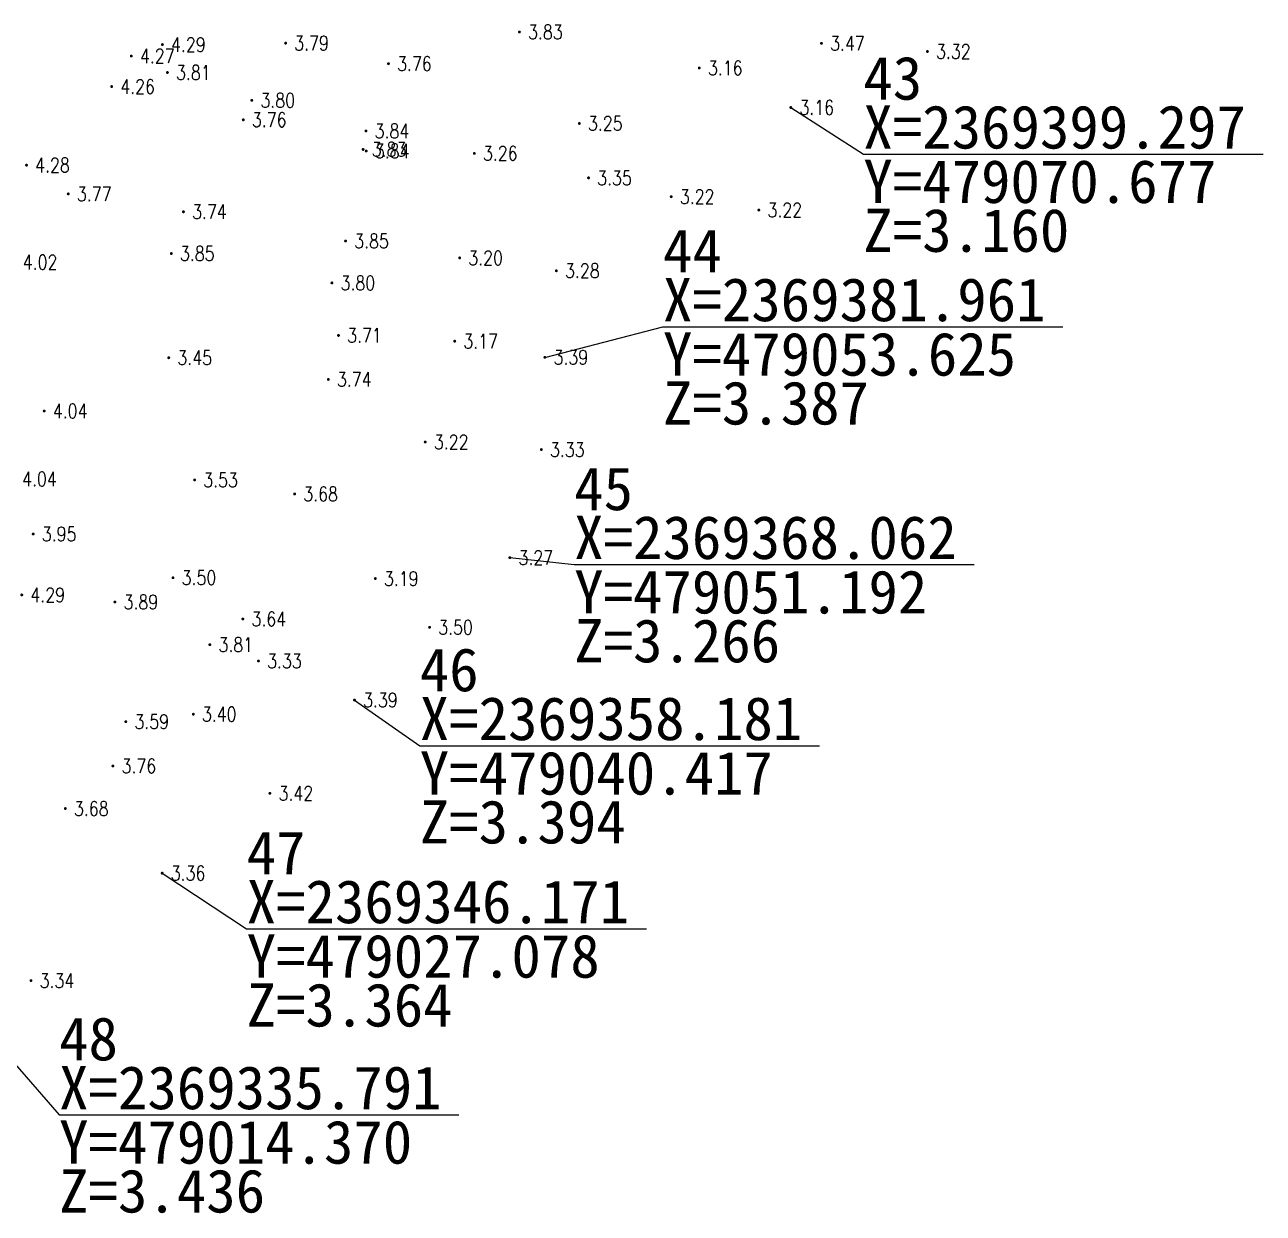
# Model space of a CAD drawing. Extents: x 478634 to 479141, y 2369294 to 2369803.
# Drawn here: x 479017.6 to 479103.4, y 2369322.6 to 2369405 of the extents above; entities that cross this region are included whole.
import ezdxf
from ezdxf.enums import TextEntityAlignment as Align

# ---------------------------------------------------------------- set-up
doc = ezdxf.new("R2010")
doc.units = 0
doc.header["$LTSCALE"] = 0.5
doc.layers.get('0').update_dxf_attribs({"linetype": 'CONTINUOUS'})
doc.layers.add('GCD', color=1, linetype='CONTINUOUS')
doc.styles.add('HZ', font='rs.shx', dxfattribs={"width": 0.8, "bigfont": 'hztxt.shx'})
doc.styles.add('宋体', font='')
doc.styles.get('宋体').set_extended_font_data('SimSun')

# ---------------------------------------------------------------- blocks, each defined once
blk = doc.blocks.new('GC200')
at = {"linetype": 'Continuous', "const_width": 0.2, "flags": 128}
blk.add_lwpolyline([(-0.1, 0, 1), (0.1, 0, 1)], format="xyb", close=True, dxfattribs=at)

msp = doc.modelspace()

# ---------------------------------------------------------------- linework, layer by layer
at = {"linetype": 'Continuous'}
for p, q in [((479070.677, 2369399.297, 3.16), (479075.71, 2369396.058)), ((479075.71, 2369396.058), (479103.443, 2369396.058)), ((479053.625, 2369381.961, 3.387), (479061.814, 2369384.08)), ((479061.814, 2369384.08), (479089.547, 2369384.08)), ((479051.192, 2369368.062, 3.266), (479055.655, 2369367.578)), ((479055.655, 2369367.578), (479083.388, 2369367.578)), ((479040.417, 2369358.181, 3.394), (479044.946, 2369355.011)), ((479044.946, 2369355.011), (479072.679, 2369355.011)), ((479027.078, 2369346.171, 3.364), (479032.939, 2369342.31)), ((479032.939, 2369342.31), (479060.673, 2369342.31)), ((479014.37, 2369335.791, 3.436), (479019.932, 2369329.404)), ((479019.932, 2369329.404), (479047.665, 2369329.404))]:
    msp.add_line(p, q, dxfattribs=at)

# ---------------------------------------------------------------- block references
at = {"layer": 'GCD', "linetype": 'Continuous'}
ref = msp.add_blockref('GC200', (479051.856, 2369404.537, 3.833), dxfattribs=dict(at, xscale=0.5, yscale=0.5, zscale=0.5))
ref.add_attrib('height', '3.83', dxfattribs={"linetype": 'Continuous', "height": 1, "style": 'HZ', "width": 0.8}).set_placement((479052.456, 2369404.537, 3.833), align=Align.MIDDLE_LEFT)
ref = msp.add_blockref('GC200', (479027.097, 2369403.663, 4.29), dxfattribs=dict(at, xscale=0.5, yscale=0.5, zscale=0.5))
ref.add_attrib('height', '4.29', dxfattribs={"linetype": 'Continuous', "height": 1, "style": 'HZ', "width": 0.8}).set_placement((479027.697, 2369403.663, 4.29), align=Align.MIDDLE_LEFT)
ref = msp.add_blockref('GC200', (479035.641, 2369403.761, 3.794), dxfattribs=dict(at, xscale=0.5, yscale=0.5, zscale=0.5))
ref.add_attrib('height', '3.79', dxfattribs={"linetype": 'Continuous', "height": 1, "style": 'HZ', "width": 0.8}).set_placement((479036.241, 2369403.761, 3.794), align=Align.MIDDLE_LEFT)
ref = msp.add_blockref('GC200', (479072.804, 2369403.748, 3.471), dxfattribs=dict(at, xscale=0.5, yscale=0.5, zscale=0.5))
ref.add_attrib('height', '3.47', dxfattribs={"linetype": 'Continuous', "height": 1, "style": 'HZ', "width": 0.8}).set_placement((479073.404, 2369403.748, 3.471), align=Align.MIDDLE_LEFT)
ref = msp.add_blockref('GC200', (479080.154, 2369403.182, 3.324), dxfattribs=dict(at, xscale=0.5, yscale=0.5, zscale=0.5))
ref.add_attrib('height', '3.32', dxfattribs={"linetype": 'Continuous', "height": 1, "style": 'HZ', "width": 0.8}).set_placement((479080.754, 2369403.182, 3.324), align=Align.MIDDLE_LEFT)
ref = msp.add_blockref('GC200', (479024.941, 2369402.868, 4.274), dxfattribs=dict(at, xscale=0.5, yscale=0.5, zscale=0.5))
ref.add_attrib('height', '4.27', dxfattribs={"linetype": 'Continuous', "height": 1, "style": 'HZ', "width": 0.8}).set_placement((479025.541, 2369402.868, 4.274), align=Align.MIDDLE_LEFT)
ref = msp.add_blockref('GC200', (479042.774, 2369402.333, 3.757), dxfattribs=dict(at, xscale=0.5, yscale=0.5, zscale=0.5))
ref.add_attrib('height', '3.76', dxfattribs={"linetype": 'Continuous', "height": 1, "style": 'HZ', "width": 0.8}).set_placement((479043.374, 2369402.333, 3.757), align=Align.MIDDLE_LEFT)
ref = msp.add_blockref('GC200', (479027.445, 2369401.723, 3.806), dxfattribs=dict(at, xscale=0.5, yscale=0.5, zscale=0.5))
ref.add_attrib('height', '3.81', dxfattribs={"linetype": 'Continuous', "height": 1, "style": 'HZ', "width": 0.8}).set_placement((479028.045, 2369401.723, 3.806), align=Align.MIDDLE_LEFT)
ref = msp.add_blockref('GC200', (479064.333, 2369402.038, 3.163), dxfattribs=dict(at, xscale=0.5, yscale=0.5, zscale=0.5))
ref.add_attrib('height', '3.16', dxfattribs={"linetype": 'Continuous', "height": 1, "style": 'HZ', "width": 0.8}).set_placement((479064.933, 2369402.038, 3.163), align=Align.MIDDLE_LEFT)
ref = msp.add_blockref('GC200', (479023.578, 2369400.749, 4.263), dxfattribs=dict(at, xscale=0.5, yscale=0.5, zscale=0.5))
ref.add_attrib('height', '4.26', dxfattribs={"linetype": 'Continuous', "height": 1, "style": 'HZ', "width": 0.8}).set_placement((479024.178, 2369400.749, 4.263), align=Align.MIDDLE_LEFT)
ref = msp.add_blockref('GC200', (479033.296, 2369399.797, 3.801), dxfattribs=dict(at, xscale=0.5, yscale=0.5, zscale=0.5))
ref.add_attrib('height', '3.80', dxfattribs={"linetype": 'Continuous', "height": 1, "style": 'HZ', "width": 0.8}).set_placement((479033.896, 2369399.797, 3.801), align=Align.MIDDLE_LEFT)
ref = msp.add_blockref('GC200', (479070.677, 2369399.297, 3.16), dxfattribs=dict(at, xscale=0.5, yscale=0.5, zscale=0.5))
ref.add_attrib('height', '3.16', dxfattribs={"linetype": 'Continuous', "height": 1, "style": 'HZ', "width": 0.8}).set_placement((479071.277, 2369399.297, 3.16), align=Align.MIDDLE_LEFT)
ref = msp.add_blockref('GC200', (479032.703, 2369398.442, 3.756), dxfattribs=dict(at, xscale=0.5, yscale=0.5, zscale=0.5))
ref.add_attrib('height', '3.76', dxfattribs={"linetype": 'Continuous', "height": 1, "style": 'HZ', "width": 0.8}).set_placement((479033.303, 2369398.442, 3.756), align=Align.MIDDLE_LEFT)
ref = msp.add_blockref('GC200', (479056.014, 2369398.189, 3.245), dxfattribs=dict(at, xscale=0.5, yscale=0.5, zscale=0.5))
ref.add_attrib('height', '3.25', dxfattribs={"linetype": 'Continuous', "height": 1, "style": 'HZ', "width": 0.8}).set_placement((479056.614, 2369398.189, 3.245), align=Align.MIDDLE_LEFT)
ref = msp.add_blockref('GC200', (479041.214, 2369397.669, 3.84), dxfattribs=dict(at, xscale=0.5, yscale=0.5, zscale=0.5))
ref.add_attrib('height', '3.84', dxfattribs={"linetype": 'Continuous', "height": 1, "style": 'HZ', "width": 0.8}).set_placement((479041.814, 2369397.669, 3.84), align=Align.MIDDLE_LEFT)
ref = msp.add_blockref('GC200', (479041.015, 2369396.385, 3.829), dxfattribs=dict(at, xscale=0.5, yscale=0.5, zscale=0.5))
ref.add_attrib('height', '3.83', dxfattribs={"linetype": 'Continuous', "height": 1, "style": 'HZ', "width": 0.8}).set_placement((479041.615, 2369396.385, 3.829), align=Align.MIDDLE_LEFT)
ref = msp.add_blockref('GC200', (479041.235, 2369396.275, 3.842), dxfattribs=dict(at, xscale=0.5, yscale=0.5, zscale=0.5))
ref.add_attrib('height', '3.84', dxfattribs={"linetype": 'Continuous', "height": 1, "style": 'HZ', "width": 0.8}).set_placement((479041.835, 2369396.275, 3.842), align=Align.MIDDLE_LEFT)
ref = msp.add_blockref('GC200', (479017.673, 2369395.297, 4.284), dxfattribs=dict(at, xscale=0.5, yscale=0.5, zscale=0.5))
ref.add_attrib('height', '4.28', dxfattribs={"linetype": 'Continuous', "height": 1, "style": 'HZ', "width": 0.8}).set_placement((479018.273, 2369395.297, 4.284), align=Align.MIDDLE_LEFT)
ref = msp.add_blockref('GC200', (479048.73, 2369396.115, 3.264), dxfattribs=dict(at, xscale=0.5, yscale=0.5, zscale=0.5))
ref.add_attrib('height', '3.26', dxfattribs={"linetype": 'Continuous', "height": 1, "style": 'HZ', "width": 0.8}).set_placement((479049.33, 2369396.115, 3.264), align=Align.MIDDLE_LEFT)
ref = msp.add_blockref('GC200', (479056.65, 2369394.412, 3.353), dxfattribs=dict(at, xscale=0.5, yscale=0.5, zscale=0.5))
ref.add_attrib('height', '3.35', dxfattribs={"linetype": 'Continuous', "height": 1, "style": 'HZ', "width": 0.8}).set_placement((479057.25, 2369394.412, 3.353), align=Align.MIDDLE_LEFT)
ref = msp.add_blockref('GC200', (479020.566, 2369393.301, 3.772), dxfattribs=dict(at, xscale=0.5, yscale=0.5, zscale=0.5))
ref.add_attrib('height', '3.77', dxfattribs={"linetype": 'Continuous', "height": 1, "style": 'HZ', "width": 0.8}).set_placement((479021.166, 2369393.301, 3.772), align=Align.MIDDLE_LEFT)
ref = msp.add_blockref('GC200', (479062.384, 2369393.105, 3.224), dxfattribs=dict(at, xscale=0.5, yscale=0.5, zscale=0.5))
ref.add_attrib('height', '3.22', dxfattribs={"linetype": 'Continuous', "height": 1, "style": 'HZ', "width": 0.8}).set_placement((479062.984, 2369393.105, 3.224), align=Align.MIDDLE_LEFT)
ref = msp.add_blockref('GC200', (479028.556, 2369392.06, 3.742), dxfattribs=dict(at, xscale=0.5, yscale=0.5, zscale=0.5))
ref.add_attrib('height', '3.74', dxfattribs={"linetype": 'Continuous', "height": 1, "style": 'HZ', "width": 0.8}).set_placement((479029.156, 2369392.06, 3.742), align=Align.MIDDLE_LEFT)
ref = msp.add_blockref('GC200', (479068.461, 2369392.178, 3.223), dxfattribs=dict(at, xscale=0.5, yscale=0.5, zscale=0.5))
ref.add_attrib('height', '3.22', dxfattribs={"linetype": 'Continuous', "height": 1, "style": 'HZ', "width": 0.8}).set_placement((479069.061, 2369392.178, 3.223), align=Align.MIDDLE_LEFT)
ref = msp.add_blockref('GC200', (479039.8, 2369390.03, 3.846), dxfattribs=dict(at, xscale=0.5, yscale=0.5, zscale=0.5))
ref.add_attrib('height', '3.85', dxfattribs={"linetype": 'Continuous', "height": 1, "style": 'HZ', "width": 0.8}).set_placement((479040.4, 2369390.03, 3.846), align=Align.MIDDLE_LEFT)
ref = msp.add_blockref('GC200', (479016.815, 2369388.563, 4.024), dxfattribs=dict(at, xscale=0.5, yscale=0.5, zscale=0.5))
ref.add_attrib('height', '4.02', dxfattribs={"linetype": 'Continuous', "height": 1, "style": 'HZ', "width": 0.8}).set_placement((479017.415, 2369388.563, 4.024), align=Align.MIDDLE_LEFT)
ref = msp.add_blockref('GC200', (479027.714, 2369389.165, 3.846), dxfattribs=dict(at, xscale=0.5, yscale=0.5, zscale=0.5))
ref.add_attrib('height', '3.85', dxfattribs={"linetype": 'Continuous', "height": 1, "style": 'HZ', "width": 0.8}).set_placement((479028.314, 2369389.165, 3.846), align=Align.MIDDLE_LEFT)
ref = msp.add_blockref('GC200', (479047.713, 2369388.862, 3.201), dxfattribs=dict(at, xscale=0.5, yscale=0.5, zscale=0.5))
ref.add_attrib('height', '3.20', dxfattribs={"linetype": 'Continuous', "height": 1, "style": 'HZ', "width": 0.8}).set_placement((479048.313, 2369388.862, 3.201), align=Align.MIDDLE_LEFT)
ref = msp.add_blockref('GC200', (479054.421, 2369387.967, 3.278), dxfattribs=dict(at, xscale=0.5, yscale=0.5, zscale=0.5))
ref.add_attrib('height', '3.28', dxfattribs={"linetype": 'Continuous', "height": 1, "style": 'HZ', "width": 0.8}).set_placement((479055.021, 2369387.967, 3.278), align=Align.MIDDLE_LEFT)
ref = msp.add_blockref('GC200', (479038.852, 2369387.127, 3.804), dxfattribs=dict(at, xscale=0.5, yscale=0.5, zscale=0.5))
ref.add_attrib('height', '3.80', dxfattribs={"linetype": 'Continuous', "height": 1, "style": 'HZ', "width": 0.8}).set_placement((479039.452, 2369387.127, 3.804), align=Align.MIDDLE_LEFT)
ref = msp.add_blockref('GC200', (479039.31, 2369383.481, 3.713), dxfattribs=dict(at, xscale=0.5, yscale=0.5, zscale=0.5))
ref.add_attrib('height', '3.71', dxfattribs={"linetype": 'Continuous', "height": 1, "style": 'HZ', "width": 0.8}).set_placement((479039.91, 2369383.481, 3.713), align=Align.MIDDLE_LEFT)
ref = msp.add_blockref('GC200', (479047.371, 2369383.082, 3.173), dxfattribs=dict(at, xscale=0.5, yscale=0.5, zscale=0.5))
ref.add_attrib('height', '3.17', dxfattribs={"linetype": 'Continuous', "height": 1, "style": 'HZ', "width": 0.8}).set_placement((479047.971, 2369383.082, 3.173), align=Align.MIDDLE_LEFT)
ref = msp.add_blockref('GC200', (479027.538, 2369381.931, 3.451), dxfattribs=dict(at, xscale=0.5, yscale=0.5, zscale=0.5))
ref.add_attrib('height', '3.45', dxfattribs={"linetype": 'Continuous', "height": 1, "style": 'HZ', "width": 0.8}).set_placement((479028.138, 2369381.931, 3.451), align=Align.MIDDLE_LEFT)
ref = msp.add_blockref('GC200', (479053.625, 2369381.961, 3.387), dxfattribs=dict(at, xscale=0.5, yscale=0.5, zscale=0.5))
ref.add_attrib('height', '3.39', dxfattribs={"linetype": 'Continuous', "height": 1, "style": 'HZ', "width": 0.8}).set_placement((479054.225, 2369381.961, 3.387), align=Align.MIDDLE_LEFT)
ref = msp.add_blockref('GC200', (479038.601, 2369380.43, 3.74), dxfattribs=dict(at, xscale=0.5, yscale=0.5, zscale=0.5))
ref.add_attrib('height', '3.74', dxfattribs={"linetype": 'Continuous', "height": 1, "style": 'HZ', "width": 0.8}).set_placement((479039.201, 2369380.43, 3.74), align=Align.MIDDLE_LEFT)
ref = msp.add_blockref('GC200', (479018.899, 2369378.235, 4.044), dxfattribs=dict(at, xscale=0.5, yscale=0.5, zscale=0.5))
ref.add_attrib('height', '4.04', dxfattribs={"linetype": 'Continuous', "height": 1, "style": 'HZ', "width": 0.8}).set_placement((479019.499, 2369378.235, 4.044), align=Align.MIDDLE_LEFT)
ref = msp.add_blockref('GC200', (479045.326, 2369376.087, 3.221), dxfattribs=dict(at, xscale=0.5, yscale=0.5, zscale=0.5))
ref.add_attrib('height', '3.22', dxfattribs={"linetype": 'Continuous', "height": 1, "style": 'HZ', "width": 0.8}).set_placement((479045.926, 2369376.087, 3.221), align=Align.MIDDLE_LEFT)
ref = msp.add_blockref('GC200', (479053.379, 2369375.56, 3.327), dxfattribs=dict(at, xscale=0.5, yscale=0.5, zscale=0.5))
ref.add_attrib('height', '3.33', dxfattribs={"linetype": 'Continuous', "height": 1, "style": 'HZ', "width": 0.8}).set_placement((479053.979, 2369375.56, 3.327), align=Align.MIDDLE_LEFT)
ref = msp.add_blockref('GC200', (479016.771, 2369373.519, 4.038), dxfattribs=dict(at, xscale=0.5, yscale=0.5, zscale=0.5))
ref.add_attrib('height', '4.04', dxfattribs={"linetype": 'Continuous', "height": 1, "style": 'HZ', "width": 0.8}).set_placement((479017.371, 2369373.519, 4.038), align=Align.MIDDLE_LEFT)
ref = msp.add_blockref('GC200', (479029.33, 2369373.454, 3.528), dxfattribs=dict(at, xscale=0.5, yscale=0.5, zscale=0.5))
ref.add_attrib('height', '3.53', dxfattribs={"linetype": 'Continuous', "height": 1, "style": 'HZ', "width": 0.8}).set_placement((479029.93, 2369373.454, 3.528), align=Align.MIDDLE_LEFT)
ref = msp.add_blockref('GC200', (479036.269, 2369372.48, 3.677), dxfattribs=dict(at, xscale=0.5, yscale=0.5, zscale=0.5))
ref.add_attrib('height', '3.68', dxfattribs={"linetype": 'Continuous', "height": 1, "style": 'HZ', "width": 0.8}).set_placement((479036.869, 2369372.48, 3.677), align=Align.MIDDLE_LEFT)
ref = msp.add_blockref('GC200', (479018.135, 2369369.7, 3.952), dxfattribs=dict(at, xscale=0.5, yscale=0.5, zscale=0.5))
ref.add_attrib('height', '3.95', dxfattribs={"linetype": 'Continuous', "height": 1, "style": 'HZ', "width": 0.8}).set_placement((479018.735, 2369369.7, 3.952), align=Align.MIDDLE_LEFT)
ref = msp.add_blockref('GC200', (479051.192, 2369368.062, 3.266), dxfattribs=dict(at, xscale=0.5, yscale=0.5, zscale=0.5))
ref.add_attrib('height', '3.27', dxfattribs={"linetype": 'Continuous', "height": 1, "style": 'HZ', "width": 0.8}).set_placement((479051.792, 2369368.062, 3.266), align=Align.MIDDLE_LEFT)
ref = msp.add_blockref('GC200', (479027.832, 2369366.671, 3.495), dxfattribs=dict(at, xscale=0.5, yscale=0.5, zscale=0.5))
ref.add_attrib('height', '3.50', dxfattribs={"linetype": 'Continuous', "height": 1, "style": 'HZ', "width": 0.8}).set_placement((479028.432, 2369366.671, 3.495), align=Align.MIDDLE_LEFT)
ref = msp.add_blockref('GC200', (479041.861, 2369366.612, 3.188), dxfattribs=dict(at, xscale=0.5, yscale=0.5, zscale=0.5))
ref.add_attrib('height', '3.19', dxfattribs={"linetype": 'Continuous', "height": 1, "style": 'HZ', "width": 0.8}).set_placement((479042.461, 2369366.612, 3.188), align=Align.MIDDLE_LEFT)
ref = msp.add_blockref('GC200', (479017.344, 2369365.479, 4.289), dxfattribs=dict(at, xscale=0.5, yscale=0.5, zscale=0.5))
ref.add_attrib('height', '4.29', dxfattribs={"linetype": 'Continuous', "height": 1, "style": 'HZ', "width": 0.8}).set_placement((479017.944, 2369365.479, 4.289), align=Align.MIDDLE_LEFT)
ref = msp.add_blockref('GC200', (479023.803, 2369364.985, 3.89), dxfattribs=dict(at, xscale=0.5, yscale=0.5, zscale=0.5))
ref.add_attrib('height', '3.89', dxfattribs={"linetype": 'Continuous', "height": 1, "style": 'HZ', "width": 0.8}).set_placement((479024.403, 2369364.985, 3.89), align=Align.MIDDLE_LEFT)
ref = msp.add_blockref('GC200', (479032.675, 2369363.809, 3.639), dxfattribs=dict(at, xscale=0.5, yscale=0.5, zscale=0.5))
ref.add_attrib('height', '3.64', dxfattribs={"linetype": 'Continuous', "height": 1, "style": 'HZ', "width": 0.8}).set_placement((479033.275, 2369363.809, 3.639), align=Align.MIDDLE_LEFT)
ref = msp.add_blockref('GC200', (479045.627, 2369363.232, 3.495), dxfattribs=dict(at, xscale=0.5, yscale=0.5, zscale=0.5))
ref.add_attrib('height', '3.50', dxfattribs={"linetype": 'Continuous', "height": 1, "style": 'HZ', "width": 0.8}).set_placement((479046.227, 2369363.232, 3.495), align=Align.MIDDLE_LEFT)
ref = msp.add_blockref('GC200', (479030.386, 2369362.027, 3.814), dxfattribs=dict(at, xscale=0.5, yscale=0.5, zscale=0.5))
ref.add_attrib('height', '3.81', dxfattribs={"linetype": 'Continuous', "height": 1, "style": 'HZ', "width": 0.8}).set_placement((479030.986, 2369362.027, 3.814), align=Align.MIDDLE_LEFT)
ref = msp.add_blockref('GC200', (479033.758, 2369360.894, 3.326), dxfattribs=dict(at, xscale=0.5, yscale=0.5, zscale=0.5))
ref.add_attrib('height', '3.33', dxfattribs={"linetype": 'Continuous', "height": 1, "style": 'HZ', "width": 0.8}).set_placement((479034.358, 2369360.894, 3.326), align=Align.MIDDLE_LEFT)
ref = msp.add_blockref('GC200', (479040.417, 2369358.181, 3.394), dxfattribs=dict(at, xscale=0.5, yscale=0.5, zscale=0.5))
ref.add_attrib('height', '3.39', dxfattribs={"linetype": 'Continuous', "height": 1, "style": 'HZ', "width": 0.8}).set_placement((479041.017, 2369358.181, 3.394), align=Align.MIDDLE_LEFT)
ref = msp.add_blockref('GC200', (479024.556, 2369356.686, 3.59), dxfattribs=dict(at, xscale=0.5, yscale=0.5, zscale=0.5))
ref.add_attrib('height', '3.59', dxfattribs={"linetype": 'Continuous', "height": 1, "style": 'HZ', "width": 0.8}).set_placement((479025.156, 2369356.686, 3.59), align=Align.MIDDLE_LEFT)
ref = msp.add_blockref('GC200', (479029.24, 2369357.201, 3.4), dxfattribs=dict(at, xscale=0.5, yscale=0.5, zscale=0.5))
ref.add_attrib('height', '3.40', dxfattribs={"linetype": 'Continuous', "height": 1, "style": 'HZ', "width": 0.8}).set_placement((479029.84, 2369357.201, 3.4), align=Align.MIDDLE_LEFT)
ref = msp.add_blockref('GC200', (479023.663, 2369353.609, 3.759), dxfattribs=dict(at, xscale=0.5, yscale=0.5, zscale=0.5))
ref.add_attrib('height', '3.76', dxfattribs={"linetype": 'Continuous', "height": 1, "style": 'HZ', "width": 0.8}).set_placement((479024.263, 2369353.609, 3.759), align=Align.MIDDLE_LEFT)
ref = msp.add_blockref('GC200', (479034.551, 2369351.712, 3.42), dxfattribs=dict(at, xscale=0.5, yscale=0.5, zscale=0.5))
ref.add_attrib('height', '3.42', dxfattribs={"linetype": 'Continuous', "height": 1, "style": 'HZ', "width": 0.8}).set_placement((479035.151, 2369351.712, 3.42), align=Align.MIDDLE_LEFT)
ref = msp.add_blockref('GC200', (479020.366, 2369350.655, 3.678), dxfattribs=dict(at, xscale=0.5, yscale=0.5, zscale=0.5))
ref.add_attrib('height', '3.68', dxfattribs={"linetype": 'Continuous', "height": 1, "style": 'HZ', "width": 0.8}).set_placement((479020.966, 2369350.655, 3.678), align=Align.MIDDLE_LEFT)
ref = msp.add_blockref('GC200', (479027.078, 2369346.171, 3.364), dxfattribs=dict(at, xscale=0.5, yscale=0.5, zscale=0.5))
ref.add_attrib('height', '3.36', dxfattribs={"linetype": 'Continuous', "height": 1, "style": 'HZ', "width": 0.8}).set_placement((479027.678, 2369346.171, 3.364), align=Align.MIDDLE_LEFT)
ref = msp.add_blockref('GC200', (479017.983, 2369338.714, 3.342), dxfattribs=dict(at, xscale=0.5, yscale=0.5, zscale=0.5))
ref.add_attrib('height', '3.34', dxfattribs={"linetype": 'Continuous', "height": 1, "style": 'HZ', "width": 0.8}).set_placement((479018.583, 2369338.714, 3.342), align=Align.MIDDLE_LEFT)

# ---------------------------------------------------------------- texts
at = {"layer": 'GCD', "linetype": 'Continuous', "style": '宋体'}
for s, p in [('43', (479075.71, 2369399.837)), ('X=2369399.297', (479075.71, 2369396.448)), ('Y=479070.677', (479075.71, 2369392.668)), ('Z=3.160', (479075.71, 2369389.279)), ('44', (479061.814, 2369387.859)), ('X=2369381.961', (479061.814, 2369384.469)), ('Y=479053.625', (479061.814, 2369380.69)), ('Z=3.387', (479061.814, 2369377.3)), ('45', (479055.655, 2369371.357)), ('X=2369368.062', (479055.655, 2369367.968)), ('Y=479051.192', (479055.655, 2369364.188)), ('Z=3.266', (479055.655, 2369360.799)), ('46', (479044.946, 2369358.791)), ('X=2369358.181', (479044.946, 2369355.401)), ('Y=479040.417', (479044.946, 2369351.622)), ('Z=3.394', (479044.946, 2369348.232)), ('47', (479032.939, 2369346.089)), ('X=2369346.171', (479032.939, 2369342.7)), ('Y=479027.078', (479032.939, 2369338.92)), ('Z=3.364', (479032.939, 2369335.531)), ('48', (479019.932, 2369333.183)), ('X=2369335.791', (479019.932, 2369329.793)), ('Y=479014.370', (479019.932, 2369326.014)), ('Z=3.436', (479019.932, 2369322.625))]:
    msp.add_text(s, height=3, dxfattribs=at).set_placement(p)

doc.saveas('drawing.dxf')
